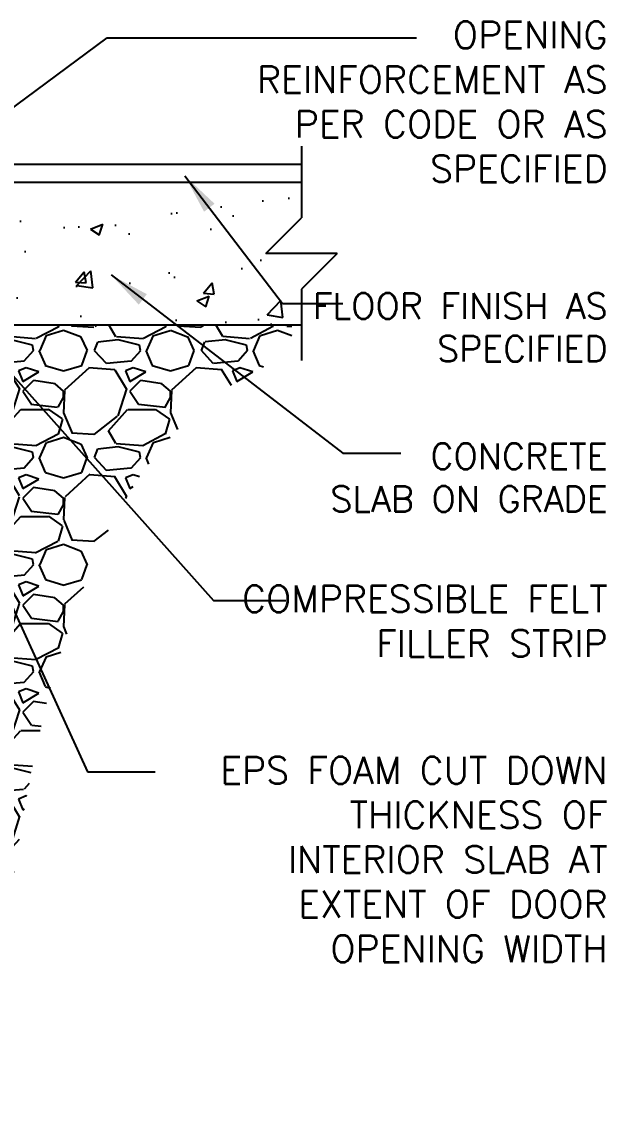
# Model space of a CAD drawing. Header units: inches. Extents: x -6.4 to 46.3, y 55.7 to 149.3.
# Drawn here: x 29.88 to 46.29, y 85.5 to 115.74 of the extents above; entities that cross this region are included whole.
import ezdxf

# ---------------------------------------------------------------- set-up
doc = ezdxf.new("R2010")
doc.units = ezdxf.units.IN
doc.header["$LTSCALE"] = 0.5
doc.header["$MEASUREMENT"] = 0
for name, color, linetype in [('HATCH', 12, 'Continuous'), ('LINE50', 5, 'Continuous'), ('LINE9', 9, 'Continuous'), ('TEXT', 4, 'Continuous'), ('Web_Edge', 9, 'Continuous')]:
    doc.layers.add(name, color=color, linetype=linetype)
doc.styles.add('DIM', font='romans.shx', dxfattribs={"width": 0.7})
doc.styles.add('ROMANS', font='romans.shx', dxfattribs={"height": 0.75})
doc.styles.get("Standard").update_dxf_attribs({"font": 'romans.shx', "height": 0.75})
doc.dimstyles.new('ext_12', dxfattribs={"dimscale": 12, "dimtxt": 0.09375, "dimasz": 0.09375, "dimexe": 0.09375, "dimexo": 0.0625, "dimgap": 0.0625, "dimtad": 1, "dimdec": 1, "dimzin": 2, "dimdsep": 46, "dimlunit": 4, "dimtxsty": 'DIM', "dimcen": 0.09, "dimdle": 0.09375, "dimclrt": 4, "dimadec": 0, "dimazin": 0, "dimtfac": 1, "dimtdec": 1, "dimtmove": 1, "dimatfit": 3, "dimfxl": 1, "dimfrac": 2, "dimtolj": 1, "dimtzin": 0, "dimarcsym": 0})

msp = doc.modelspace()

# ---------------------------------------------------------------- hatches: boundary and pattern name
at = {"layer": 'HATCH'}
h = msp.add_hatch(dxfattribs=at)
h.set_pattern_fill('AR-CONC', color=256, scale=0.5, style=0)
h.set_pattern_definition([(50, (2, 0), (3.5863, -0.31376), [0.375, -4.125]), (355, (2, 0), (-0.69376, 3.76096), [0.3, -3.3]), (100.4514, (2.299, -0.026), (2.89255, 3.4472), [0.3187, -3.50571]), (46.184, (2, 1), (5.3362, -0.8276), [0.5625, -6.1875]), (96.6356, (2.4447, 0.931), (4.67331, 4.8706), [0.47805, -5.25856]), (351.184, (2, 1), (4.6733, 4.8706), [0.45, -4.95]), (21, (2.5, 0.75), (2.984535, -2.013094), [0.375, -4.125]), (326, (2.5, 0.75), (1.21658, 3.62575), [0.3, -3.3]), (71.4514, (2.7487, 0.5822), (4.20111, 1.61265), [0.3187, -3.50571]), (37.5, (2, 0), (0.060799, 1.664469), [0, -3.26, 0, -3.35, 0, -3.3125]), (7.5, (2, 0), (1.315348, 1.972059), [0, -1.91, 0, -3.185, 0, -1.2625]), (327.5, (0.885, 0), (2.669112, -0.112774), [0, -1.25, 0, -3.9, 0, -5.175]), (317.5, (0.385, 0), (2.91593, 0.500525), [0, -1.625, 0, -2.59, 0, -3.675])])
h.paths.add_polyline_path([(37.738621, 107.2434253), (37.738621, 108.2434075), (38.738621, 109.2434075), (36.738621, 109.2434075), (37.738621, 110.2434075), (37.738621, 111.2434075), (28.5411015, 111.2434075), (28.5411015, 107.2428305)])
h = msp.add_hatch(dxfattribs=at)
h.set_pattern_fill('GRAVEL', color=256, scale=3, style=0)
h.set_pattern_definition([(228.0128, (30.2011, 88.49827), (-23.9999947, -27.000004), [0.40361, -39.95726]), (184.9697, (29.9311, 88.19827), (36.00000315, 2.9999739), [0.6926, -68.56777]), (132.5104, (29.2411, 88.13827), (29.9999722, -33.000026), [0.48836, -48.3481]), (267.2737, (28.0711, 87.38827), (2.99998805, 60.0000009), [0.63071, -62.44067]), (292.8337, (28.0411, 86.75827), (-15.0000297, 35.9999892), [0.61847, -61.22812]), (357.2737, (28.2811, 86.18827), (-60.0000009, 2.99998805), [0.63071, -62.44067]), (37.6942, (28.9111, 86.15827), (-39.00002204, -29.9999712), [0.83409, -82.57455]), (72.2553, (29.5711, 86.66827), (21.0000323, 65.9999887), [0.78746, -77.95896]), (121.4296, (29.8111, 87.41827), (-24.0000247, 38.9999851), [0.63285, -62.65222]), (175.2364, (29.4811, 87.95827), (33.0000028, -2.9999746), [0.7225, -35.40229]), (222.3974, (28.7611, 88.01827), (-36.00002205, -32.99997625), [0.934344, -92.500125]), (138.8141, (31.0411, 87.35827), (-21.000009, 17.999992), [0.3189, -31.57153]), (171.4692, (30.8011, 87.56827), (38.9999949, -6.0000237), [0.60671, -60.06453]), (225, (30.201, 87.6583), (-3e-16, -3), [0.42426, -3.81838]), (203.1986, (29.9911, 88.01827), (14.999999, 6.000004), [0.22847, -22.61885]), (291.8014, (29.7811, 87.9283), (-3, 9.000001), [0.3231, -15.83239]), (30.9638, (29.9011, 87.62827), (8.999994, 6.000007), [0.52479, -16.96807]), (161.565, (30.3511, 87.8983), (6, -2.999995), [0.37947, -9.10736]), (16.3895, (28.0411, 87.92827), (30.0000066, 8.9999781), [0.5316, -52.62853]), (70.3462, (28.5511, 88.07827), (-11.9999857, -33.0000064), [0.44598, -44.15222]), (293.1986, (30.3511, 88.49827), (-6.000004, 14.999999), [0.45694, -22.39037]), (343.6105, (30.5311, 88.07827), (-30.0000066, 8.9999781), [0.5316, -52.62853]), (339.444, (28.0411, 86.06827), (-15.0000055, 5.999988), [0.51264, -25.11937]), (294.7751, (28.5211, 85.88827), (-14.9999766, 33.0000103), [0.42953, -42.52393]), (66.8014, (30.3811, 85.49827), (6.000004, 14.999999), [0.45694, -22.39037]), (17.354, (30.5611, 85.91827), (-39.000006, -11.9999835), [0.50289, -49.78627]), (69.444, (28.9111, 85.49827), (-5.999988, -15.0000055), [0.25632, -25.3757]), (101.31, (30.2011, 85.4983), (-2.999993, 12.000002), [0.15297, -15.14409]), (165.9638, (30.1711, 85.6483), (9.000002, -2.999994), [0.61847, -11.75085]), (186.009, (29.5711, 85.79827), (29.9999993, 2.999998), [0.57315, -56.74177]), (303.69, (29.9011, 87.3583), (-3.000004, 6), [0.43267, -10.384]), (353.1572, (30.1411, 86.99827), (50.9999981, -6.000024), [0.75538, -74.78269]), (60.9454, (30.8911, 86.90827), (-12, -21.000001), [0.30887, -30.57802]), (90, (31.041, 87.1783), (-3, 3), [0.18, -2.82]), (120.2564, (29.5111, 85.88827), (11.9999847, -21.0000074), [0.41677, -41.26056]), (48.0128, (29.3011, 86.24827), (23.9999947, 27.000004), [0.80722, -39.55366]), (0, (29.841, 86.8483), (3, 3), [0.78, -2.22]), (325.3048, (30.6211, 86.84827), (-29.9999828, 21.0000258), [0.47434, -46.95982]), (254.0546, (31.0111, 86.57827), (-3, -12), [0.4368, -21.40352]), (207.646, (30.8911, 86.15827), (-56.9999874, -30.00002314), [0.711195, -70.40842]), (175.4261, (30.2611, 85.82827), (-39.0000017, 2.9999844), [0.7524, -74.48722])])
edge = h.paths.add_edge_path()
edge.add_line((28.0411015, 107.2427981), (28.0411015, 93.2434075))
edge.add_line((28.0411015, 93.2434075), (28.0411015, 85.4982726))
edge.add_line((28.0411015, 85.4982726), (28.7151835, 85.4982726))
edge.add_spline(control_points=[(28.7151835, 85.4982726), (28.8234498, 86.1436092), (29.5846742, 90.748652), (30.1933697, 97.6716903), (33.7793552, 104.5703418), (36.667797, 106.0707734), (37.4627027, 106.4836956)], knot_values=[0, 0, 0, 0, 1.9620139328, 13.9997916935, 21.004381024, 23.6639904352, 23.6639904352, 23.6639904352, 23.6639904352], degree=3, periodic=0)
edge.add_line((37.4627027, 106.4836956), (37.4627027, 107.2434075))
edge.add_line((37.4627027, 107.2434075), (28.0411015, 107.2427981))

# ---------------------------------------------------------------- linework, layer by layer
at = {"layer": 'LINE50'}
for p, q in [((28.0411015, 111.2434075), (37.738621, 111.2434075)), ((28.0411015, 107.2427981), (37.738621, 107.2434253))]:
    msp.add_line(p, q, dxfattribs=at)
at = {"layer": 'LINE9'}
for p, q in [((37.738621, 112.2434075), (37.738621, 110.2434075)), ((36.738621, 109.2434075), (37.738621, 110.2434075)), ((38.738621, 109.2434075), (36.738621, 109.2434075)), ((38.738621, 109.2434075), (37.738621, 108.2434075)), ((37.738621, 108.2434075), (37.738621, 106.2434075))]:
    msp.add_line(p, q, dxfattribs=at)
at = {"layer": 'Web_Edge'}
msp.add_line((15.7377342, 111.7434075), (37.738621, 111.7434075), dxfattribs=at)

# ---------------------------------------------------------------- texts
at = {"layer": 'TEXT', "char_height": 0.75, "attachment_point": 3, "style": 'ROMANS'}
for s, insert, width in [('OPENING REINFORCEMENT AS PER CODE OR AS SPECIFIED', (46.3206315, 115.740385), 11.662038931), ('COMPRESSIBLE FELT FILLER STRIP', (46.3206315, 99.9338027), 11.339612477), ('EPS FOAM CUT DOWN THICKNESS OF INTERIOR SLAB AT EXTENT OF DOOR OPENING WIDTH', (46.3206315, 95.1261702), 12.494790043)]:
    msp.add_mtext(s, dxfattribs=dict(at, insert=insert, width=width))
at = {"layer": 'TEXT', "char_height": 0.72, "width": 9.056436142, "attachment_point": 6}
for s, insert in [('FLOOR FINISH AS SPECIFIED', (46.3206315, 107.167433)), ('CONCRETE \\PSLAB ON GRADE', (46.3206315, 102.9567526))]:
    msp.add_mtext(s, dxfattribs=dict(at, insert=insert))

# ---------------------------------------------------------------- leaders
at = {"layer": 'TEXT'}
for points, override in [([(22.7189663, 108.1960092), (32.283725, 115.2838446), (40.9590001, 115.2838446)], {"dimgap": 0.0625, "dimtad": 0}), ([(34.4648554, 111.4151303), (37.2052619, 107.8392979), (38.8917739, 107.8392979)], {"dimgap": 0.0625, "dimtad": 0}), ([(32.3922163, 108.6378721), (38.8934269, 103.6452973), (40.5227921, 103.6452973)], {"dimgap": 0.0625, "dimtad": 0}), ([(28.1921878, 107.4335944), (35.2664551, 99.508963), (37.2992977, 99.508963)], {"dimgap": 0.0625, "dimtad": 0}), ([(26.6439258, 105.8459075), (31.7357793, 94.7083033), (33.6350989, 94.7083033)], {"dimtad": 0})]:
    msp.add_leader(points, dimstyle='ext_12', override=override, dxfattribs=at)

doc.saveas('drawing.dxf')
